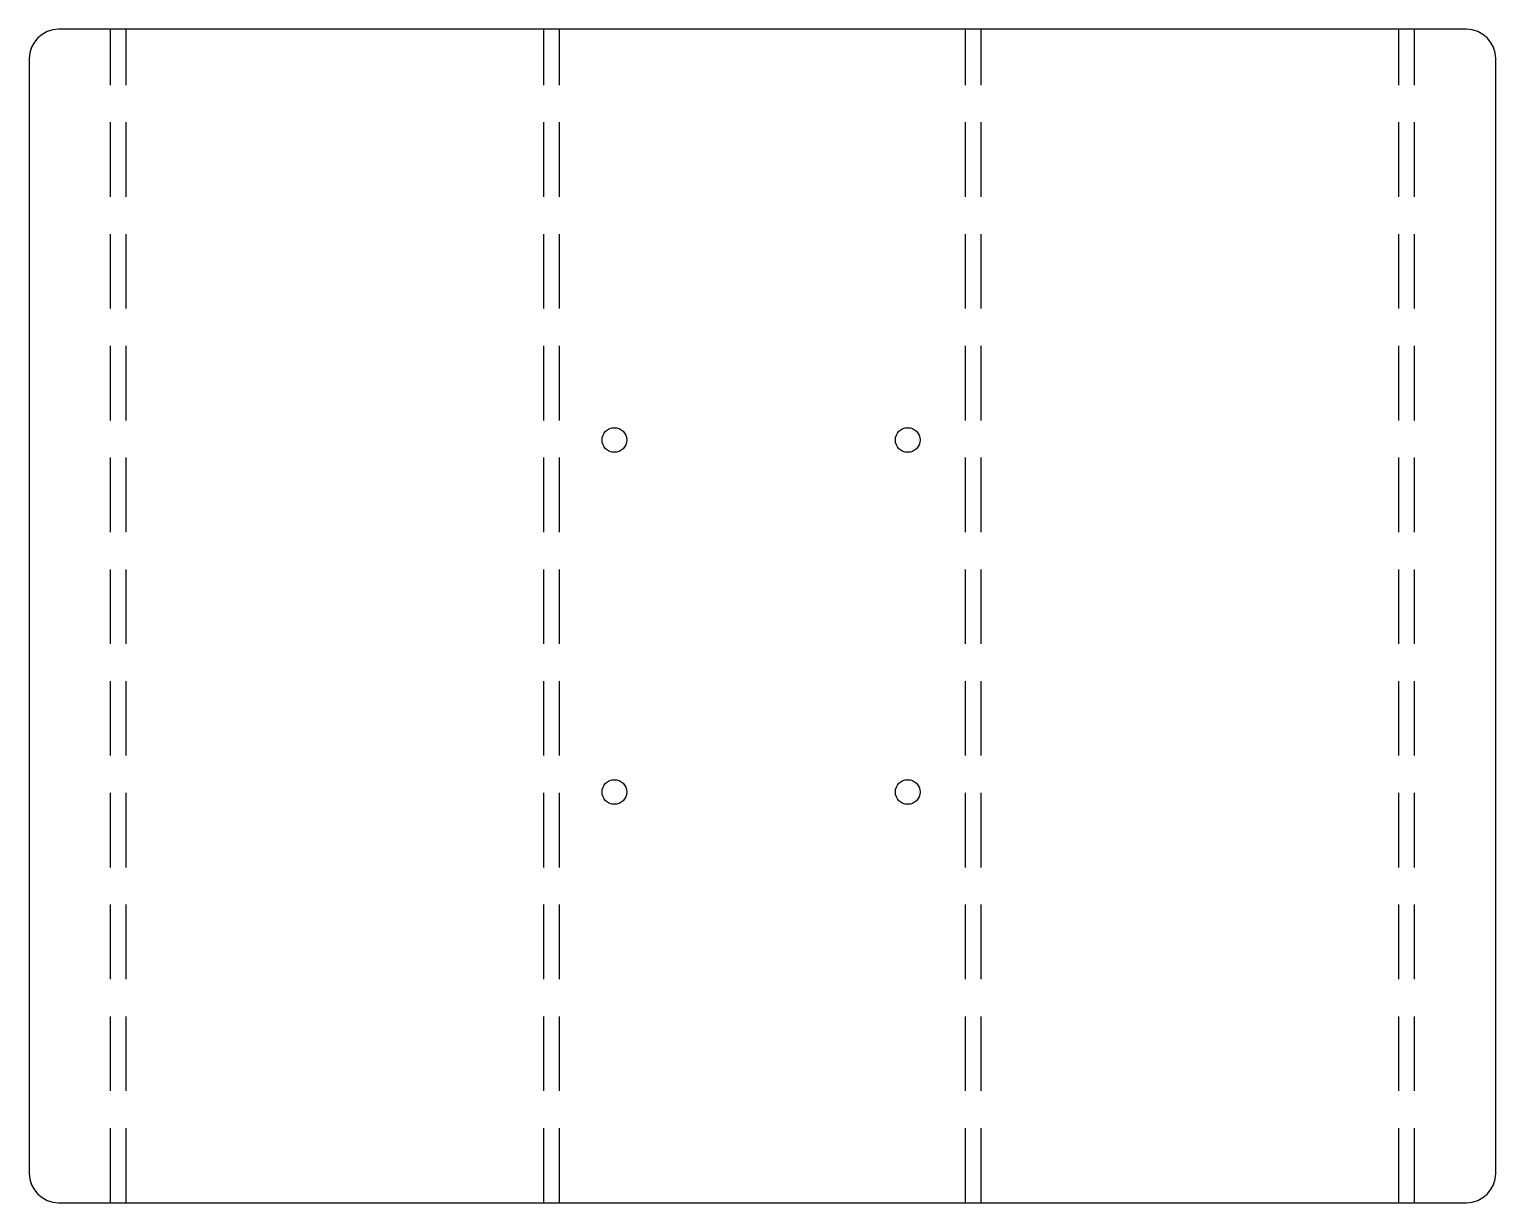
# Model space of a CAD drawing. Extents: x 0 to 250, y 0 to 200.
import ezdxf

# ---------------------------------------------------------------- set-up
doc = ezdxf.new("R2010")
doc.units = 0
doc.header["$MEASUREMENT"] = 0
doc.linetypes.add('DASHED', pattern=[19.05, 12.7, -6.35])
doc.layers.get('0').update_dxf_attribs({"linetype": 'CONTINUOUS'})

msp = doc.modelspace()

# ---------------------------------------------------------------- linework, layer by layer
for p, q in [((244.94, 200), (5, 200)), ((0, 195), (0, 5)), ((249.94, 5), (249.94, 195)), ((5, 0), (244.94, 0))]:
    msp.add_line(p, q)
at = {"linetype": 'DASHED'}
for p, q in [((13.86, 0), (13.86, 200)), ((16.5, 0), (16.5, 200)), ((87.72, 0), (87.72, 200)), ((90.36, 0), (90.36, 200)), ((159.58, 0), (159.58, 200)), ((162.22, 0), (162.22, 200)), ((233.44, 0), (233.44, 200)), ((236.08, 0), (236.08, 200))]:
    msp.add_line(p, q, dxfattribs=at)
for centre in [(99.72, 130), (149.72, 130), (99.72, 70), (149.72, 70)]:
    msp.add_circle(centre, 2.1)
for centre, start, end in [((5, 195), 90, 180), ((244.94, 195), 0, 90), ((5, 5), 180, 270), ((244.94, 5), 270, 0)]:
    msp.add_arc(centre, 5, start, end)

doc.saveas('drawing.dxf')
